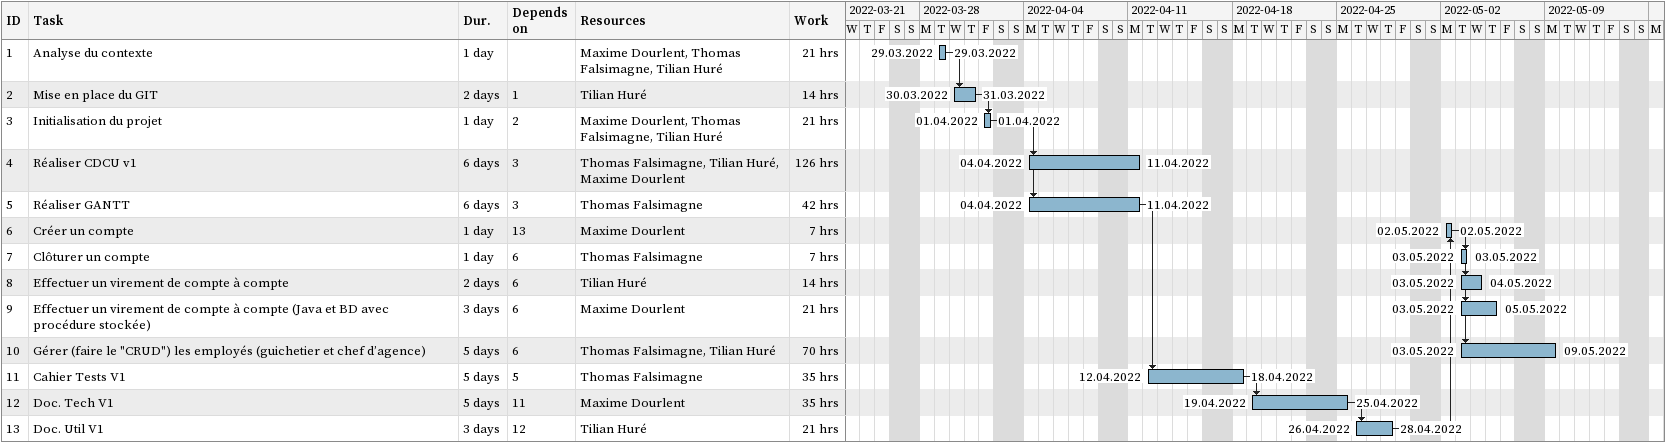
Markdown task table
| ID | Task | Duration | Start | Finish | Predecessors | Resources | Work (h) |
|---|---|---|---|---|---|---|---|
| 1 | Analyse du contexte | 1d | 2022-03-29 | 2022-03-29 |  | Maxime Dourlent, Thomas Falsimagne, Tilian Huré | 21 |
| 2 | Mise en place du GIT | 2d | 2022-03-30 | 2022-03-31 | 1 | Tilian Huré | 14 |
| 3 | Initialisation du projet | 1d | 2022-04-01 | 2022-04-01 | 2 | Maxime Dourlent, Thomas Falsimagne, Tilian Huré | 21 |
| 4 | Réaliser CDCU v1 | 6d | 2022-04-04 | 2022-04-11 | 3 | Thomas Falsimagne, Tilian Huré, Maxime Dourlent | 126 |
| 5 | Réaliser GANTT | 6d | 2022-04-04 | 2022-04-11 | 3 | Thomas Falsimagne | 42 |
| 6 | Créer un compte | 1d | 2022-05-02 | 2022-05-02 | 13 | Maxime Dourlent | 7 |
| 7 | Clôturer un compte | 1d | 2022-05-03 | 2022-05-03 | 6 | Thomas Falsimagne | 7 |
| 8 | Effectuer un virement de compte à compte | 2d | 2022-05-03 | 2022-05-04 | 6 | Tilian Huré | 14 |
| 9 | Effectuer un virement de compte à compte (Java et BD avec procédure stockée) | 3d | 2022-05-03 | 2022-05-05 | 6 | Maxime Dourlent | 21 |
| 10 | Gérer (faire le "CRUD") les employés (guichetier et chef d’agence) | 5d | 2022-05-03 | 2022-05-09 | 6 | Thomas Falsimagne, Tilian Huré | 70 |
| 11 | Cahier Tests V1 | 5d | 2022-04-12 | 2022-04-18 | 5 | Thomas Falsimagne | 35 |
| 12 | Doc. Tech V1 | 5d | 2022-04-19 | 2022-04-25 | 11 | Maxime Dourlent | 35 |
| 13 | Doc. Util V1 | 3d | 2022-04-26 | 2022-04-28 | 12 | Tilian Huré | 21 |
